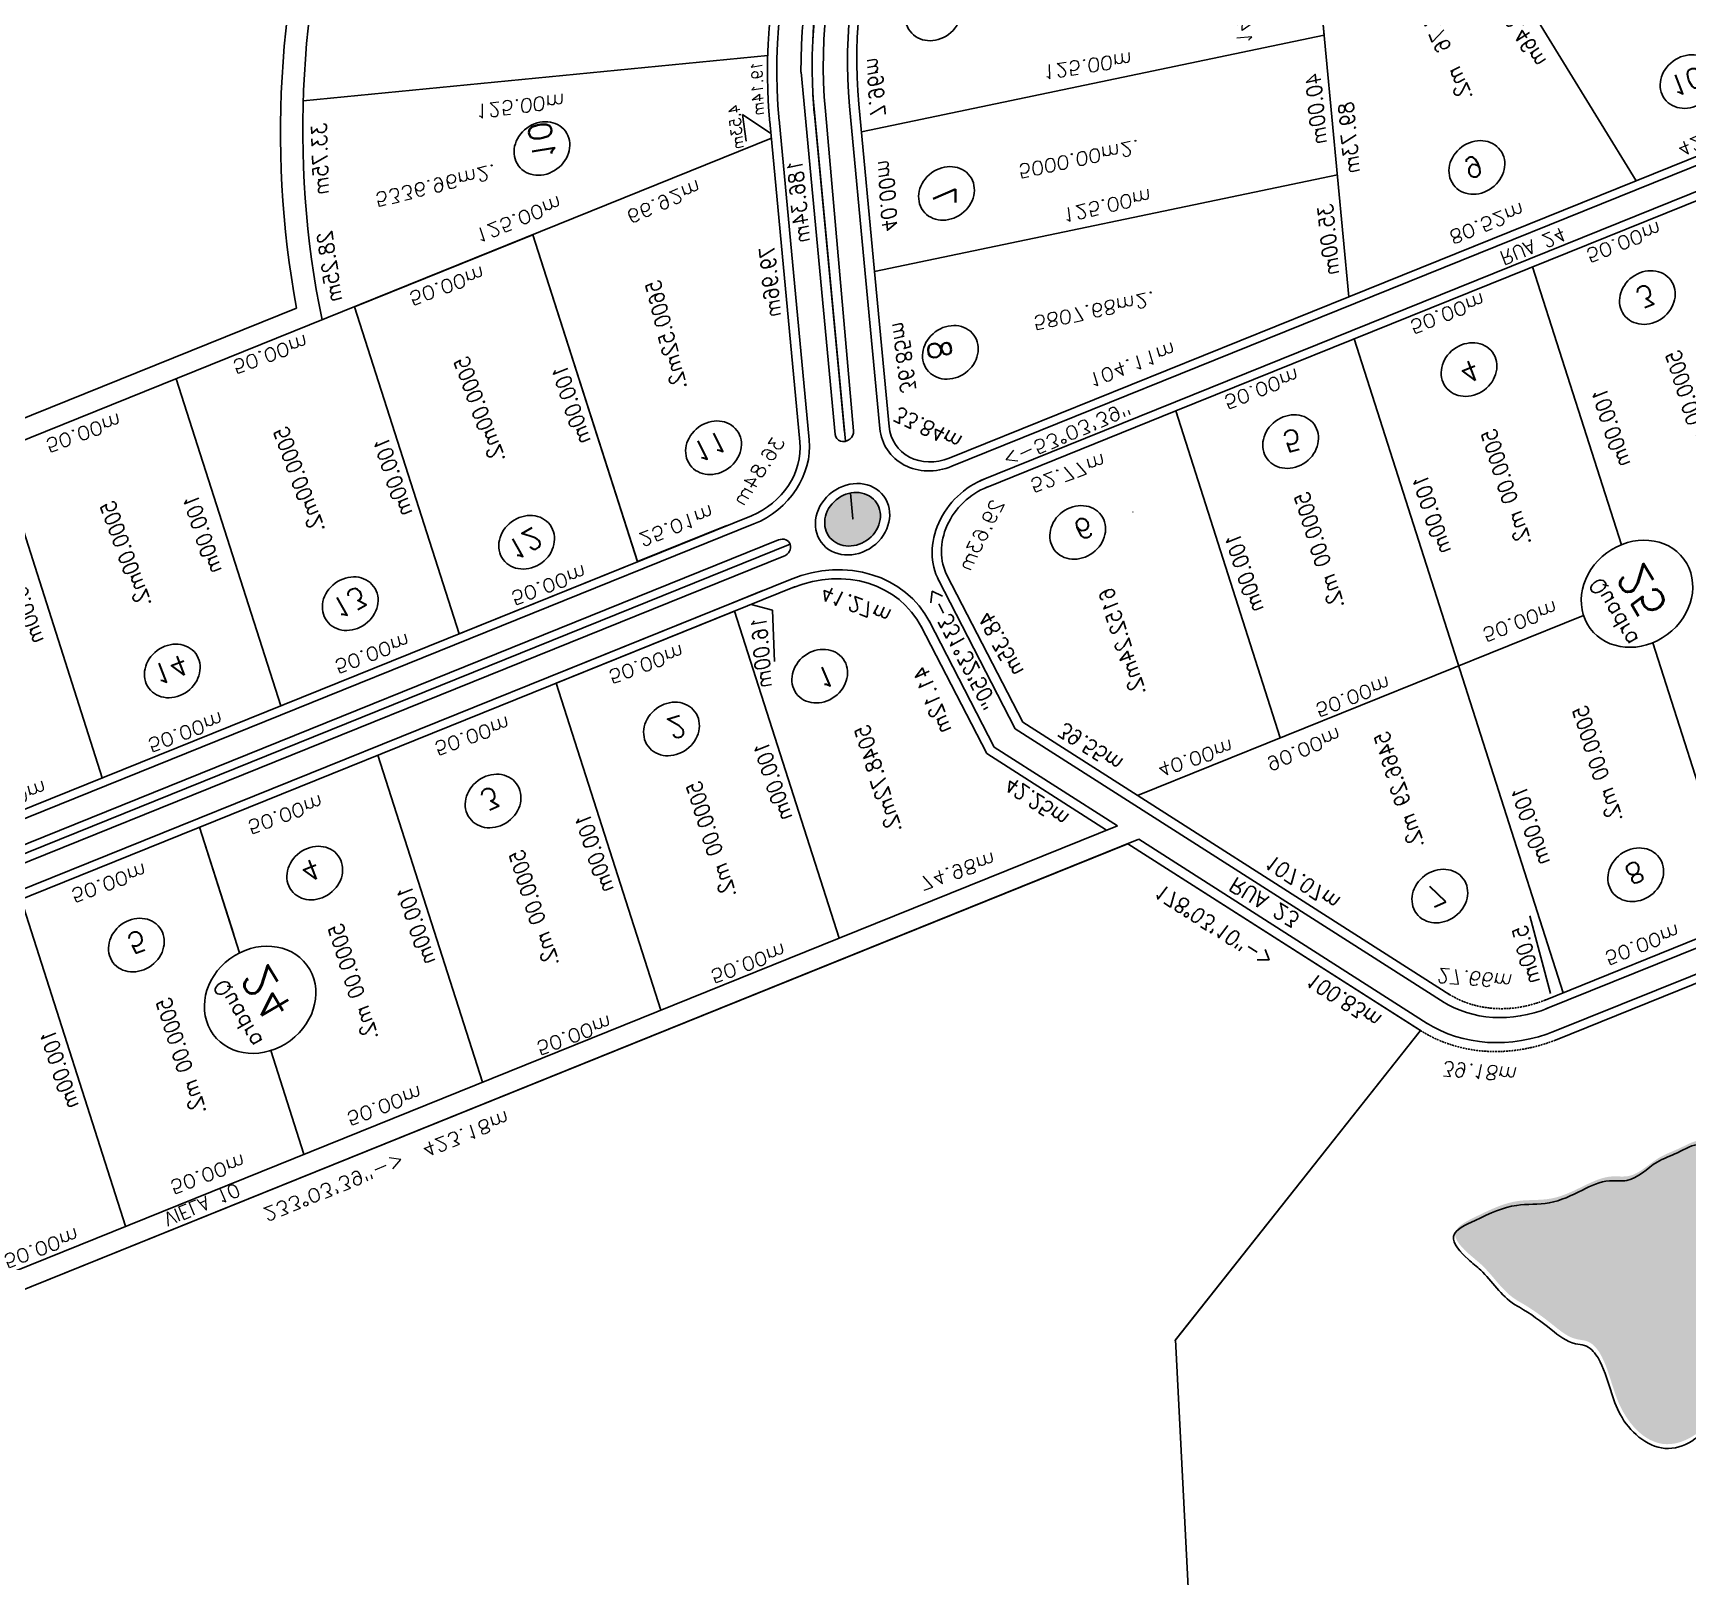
# Model space of a CAD drawing. Extents: x -23785941 to 8798891, y -8418521 to 21897894.
# Drawn here: x -2832193 to -2714772, y 4982479 to 5091987 of the extents above; entities that cross this region are included whole.
import ezdxf
from ezdxf.enums import TextEntityAlignment as Align

# ---------------------------------------------------------------- set-up
doc = ezdxf.new("R2010")
doc.units = 0
doc.header["$MEASUREMENT"] = 0
doc.header["$PDMODE"] = 34
doc.header["$PDSIZE"] = 1
doc.linetypes.add('DASHED', pattern=[0.75, 0.5, -0.25])
doc.layers.get('0').update_dxf_attribs({"linetype": 'CONTINUOUS'})
for name, color, linetype in [('CALCADA', 3, 'CONTINUOUS'), ('REG60_100', 2, 'CONTINUOUS'), ('RUA', 1, 'CONTINUOUS'), ('VIEWPORT', 7, 'CONTINUOUS')]:
    doc.layers.add(name, color=color, linetype=linetype)
doc.styles.add('1_5MM', font='romans.shx', dxfattribs={"height": 6})
doc.styles.add('1MM', font='romans.shx', dxfattribs={"height": 4})
doc.styles.add('2MM', font='romans.shx', dxfattribs={"height": 8})

# ---------------------------------------------------------------- blocks, each defined once
blk = doc.blocks.new('A$C3D774E76')
blk.add_hatch(color=85).paths.add_polyline_path([(-23866.5, -2946.41, 1), (-23871.75, -2960.46, 1)])
h = blk.add_hatch(color=140)
edge = h.paths.add_edge_path()
edge.add_spline(control_points=[(-23379.76, -3163.38), (-23379.13, -3165.01), (-23375.78, -3170.35), (-23370.86, -3168.96), (-23366.89, -3171.25), (-23362.95, -3173.17), (-23363.7, -3176.5), (-23359.79, -3177.06), (-23357.28, -3179.55), (-23352.83, -3180.96), (-23348.27, -3182.25), (-23344.46, -3186.03), (-23339.51, -3188.61), (-23334.05, -3191.31), (-23328.89, -3195.52), (-23329.58, -3201.26), (-23329.99, -3206.04), (-23330, -3212.72), (-23327.43, -3218.42), (-23324.77, -3224.02), (-23327.46, -3231.36), (-23340.28, -3236.9), (-23331.74, -3240.48), (-23330.07, -3248.6), (-23336.08, -3257.01), (-23338.14, -3267.91), (-23348.61, -3270.96), (-23345.5, -3278.33), (-23347.45, -3283.39), (-23350.28, -3289.03), (-23356.52, -3290.55), (-23357.7, -3297.54), (-23365.22, -3296.6), (-23369.94, -3293.51), (-23377.46, -3296.96), (-23379.96, -3306.52), (-23390.43, -3302.85), (-23399.06, -3300.64), (-23412.41, -3301.87), (-23425.28, -3300.3), (-23438.02, -3296.5), (-23450.37, -3297.79), (-23458.27, -3290.95), (-23467, -3284.59), (-23464.91, -3276.08), (-23463.04, -3270.12), (-23459.79, -3266.65), (-23457.38, -3258.68), (-23465.8, -3257.46), (-23463.39, -3249.06), (-23459.39, -3242.7), (-23466.47, -3237.71), (-23465.93, -3229.96), (-23468.51, -3223.68), (-23471.66, -3217.26), (-23478.88, -3214.45), (-23480.76, -3206.61), (-23487.88, -3199.12), (-23494.78, -3191.07), (-23499.51, -3181.82), (-23507.63, -3179.23), (-23508.36, -3169.18), (-23517.01, -3163.88), (-23516.35, -3155.35), (-23520.31, -3149.35), (-23526.54, -3143.4), (-23534.86, -3142.58), (-23544.06, -3139.27), (-23544.87, -3130.73), (-23548.82, -3124.4), (-23550.38, -3117.3), (-23551.37, -3110.77), (-23553.87, -3103.83), (-23556.95, -3094.5), (-23558.51, -3083.54), (-23568.24, -3075.36), (-23562.17, -3067.2), (-23564.42, -3058.53), (-23570.68, -3049.91), (-23564.38, -3043.19), (-23567.22, -3036.86), (-23573.93, -3035.97), (-23574.7, -3028.57), (-23577.11, -3022.14), (-23575.48, -3014.68), (-23581.31, -3009.79), (-23582.92, -3002.6), (-23584.6, -2994.16), (-23592.02, -2986.77), (-23593.88, -2978.65), (-23596.22, -2967.41), (-23586.99, -2968.71), (-23578.84, -2970.71), (-23571.39, -2970.11), (-23562.97, -2973.46), (-23556.29, -2975.3), (-23548.74, -2976.82), (-23545.05, -2980.69), (-23541.67, -2981.01), (-23536.2, -2980.38), (-23529.97, -2978.24), (-23519.32, -2975.67), (-23503.83, -2977.91), (-23503.38, -2993.15), (-23509.08, -2998.03), (-23517.46, -2996.19), (-23510.44, -3003.9), (-23505.48, -3008.78), (-23501.69, -3016.82), (-23506.15, -3022.58), (-23514.82, -3023.07), (-23503.51, -3028.45), (-23503.7, -3034.49), (-23499.17, -3038.36), (-23494.98, -3044.11), (-23492.8, -3051.57), (-23487.85, -3056.96), (-23481.31, -3057.27), (-23477.67, -3064.24), (-23471.04, -3068.4), (-23467.97, -3077.53), (-23464.24, -3085.19), (-23460.14, -3093.55), (-23454.23, -3100.74), (-23449.6, -3108.7), (-23442.11, -3113.5), (-23437.23, -3118.94), (-23432.02, -3123.79), (-23428.03, -3127.55), (-23425.25, -3132.23), (-23421.16, -3134.27), (-23416.99, -3138), (-23413.92, -3143.67), (-23406.82, -3145.2), (-23399.78, -3146.83), (-23391.86, -3149.14), (-23385.91, -3155.03), (-23386.63, -3161.01), (-23382.15, -3162.73), (-23379.76, -3163.38)], knot_values=[2.827558, 2.827558, 2.827558, 2.827558, 7.472447, 11.603699, 18.085095, 20.647327, 23.570406, 25.190742, 30.919643, 34.160341, 39.021401, 44.919988, 49.848226, 55.577127, 63.920291, 66.484452, 72.387845, 78.562948, 86.036527, 91.227192, 96.092865, 109.192449, 112.533069, 118.864332, 131.02854, 142.496908, 150.145328, 155.584279, 162.12227, 166.257204, 173.905639, 178.838302, 183.201793, 193.058242, 194.204546, 207.625867, 212.554105, 224.011914, 235.297733, 252.000847, 262.657276, 275.235361, 286.835798, 293.006819, 305.827801, 308.260662, 311.604107, 320.849756, 323.280299, 333.537111, 337.591847, 344.563473, 353.332681, 359.663905, 364.853496, 374.3374, 380.068936, 387.714183, 404.809251, 412.454497, 417.382735, 428.287169, 437.737739, 444.274297, 451.746777, 458.669715, 469.233164, 476.569697, 485.186635, 492.064492, 499.038307, 506.686741, 511.877407, 521.120312, 536.067453, 545.308179, 551.795776, 561.954738, 570.571675, 580.336739, 582.629328, 590.099117, 596.430341, 602.276484, 611.341413, 616.066711, 623.54029, 632.783195, 641.549173, 653.070476, 659.998424, 667.978984, 672.90723, 687.057012, 688.677374, 700.048758, 708.150516, 710.712748, 715.640986, 717.452921, 727.345493, 734.990712, 751.214483, 765.070361, 767.993383, 773.429257, 781.53381, 785.157703, 797.317768, 801.684273, 805.736549, 815.890242, 818.813264, 823.538562, 832.30454, 840.328665, 846.499686, 852.981083, 857.706381, 868.578083, 875.455958, 885.772708, 894.388564, 903.154514, 913.720814, 921.40755, 929.38811, 935.559111, 942.80692, 945.728915, 951.627513, 955.991004, 962.524396, 969.815947, 976.347878, 984.449637, 995.015909, 996.828927, 1001.915284, 1001.915284, 1001.915284, 1001.915284], degree=3, periodic=0)
at = {"color": 100}
for p, q in [((-24010.49, -2474.38), (-23874.13, -2936.66)), ((-23877.18, -2934.96), (-24012.07, -2477.65)), ((-23872.39, -2933.54), (-24007.28, -2476.23)), ((-23869.15, -2953.54), (-23875.73, -2956.99)), ((-23984.3, -3011.07), (-23892.29, -2962.77)), ((-23888.87, -2963.89), (-23976.82, -3010.06)), ((-23973.72, -3008.33), (-23891.12, -2964.98))]:
    blk.add_line(p, q, dxfattribs=at)
for p, q in [((-23887.66, -2933), (-24018.92, -2488.03)), ((-23867.97, -2914.94), (-23978.73, -2539.45)), ((-23772.05, -2886.65), (-23871.07, -2550.95)), ((-23743.03, -2963.82), (-23863.62, -2555.01)), ((-23863.62, -2555.01), (-23743.9, -2960.9)), ((-23973.73, -2994.88), (-24099.35, -2569)), ((-24016.67, -2870.5), (-24103.83, -2575.03)), ((-23924.55, -2723.11), (-23828.64, -2694.82)), ((-23844.91, -2751.75), (-23814.49, -2742.78)), ((-23939.19, -2758.53), (-24035.1, -2786.82)), ((-23910.41, -2771.07), (-23873.57, -2760.2)), ((-23910.41, -2771.07), (-23878.96, -2761.8)), ((-23896.26, -2819.03), (-23800.35, -2790.74)), ((-23925.04, -2806.49), (-24020.96, -2834.78)), ((-23504.49, -2829.52), (-23617.79, -2894.98)), ((-23617.79, -2894.98), (-23504.49, -2829.52)), ((-23882.11, -2866.98), (-23786.2, -2838.69)), ((-23910.89, -2854.44), (-24006.81, -2882.74)), ((-23882.11, -2866.98), (-23863.2, -2931.1)), ((-23867.97, -2914.94), (-23772.05, -2886.65)), ((-23772.05, -2886.65), (-23749.98, -2961.5)), ((-23648.31, -2992.98), (-23617.69, -2894.66)), ((-23648.31, -2992.98), (-23617.79, -2894.98)), ((-23994.07, -3006.72), (-24064.69, -2903.58)), ((-23896.75, -2902.4), (-23992.66, -2930.7)), ((-23889.67, -2926.39), (-23896.75, -2902.4)), ((-23849.07, -2915.53), (-23861.54, -2922.98)), ((-23861.54, -2922.98), (-23866.67, -2919.44)), ((-23863.2, -2931.1), (-23863.32, -2930.7)), ((-23831.9, -2951.28), (-23789.99, -2945.43)), ((-23789.99, -2945.43), (-23750.84, -2958.57)), ((-23831.9, -2951.28), (-23831.49, -2951.22)), ((-23978.08, -2997.07), (-23896.7, -2954.35)), ((-23861.15, -2959.26), (-23861, -2959.26)), ((-23861.15, -2959.26), (-23861, -2959.26)), ((-23861.15, -2959.26), (-23861.11, -2959.41)), ((-23861.15, -2959.26), (-23861, -2959.26)), ((-23839.32, -2964.43), (-23791.13, -2957.7)), ((-23791.13, -2957.7), (-23651.6, -3004.55)), ((-23743.9, -2960.9), (-23648.02, -2993.08)), ((-23743.9, -2960.9), (-23648.6, -2992.89)), ((-23970.74, -3010.16), (-23889.96, -2967.19)), ((-23718.27, -3090.19), (-23753.64, -2970.29)), ((-23924.09, -2995.84), (-23884.73, -2975.18)), ((-23838.23, -3036.95), (-23853.25, -2986.04)), ((-23853.25, -2986.04), (-23853.16, -2986.34)), ((-23984.42, -2992.48), (-23977.52, -2989.2)), ((-23975.04, -2995.47), (-23984.42, -2992.48)), ((-23924.09, -2995.84), (-23966.55, -3018.13)), ((-23924.09, -2995.84), (-23865.99, -3106.51)), ((-23973.72, -3008.33), (-23972.14, -3007.5)), ((-23651.6, -3004.55), (-23652.13, -3004.37)), ((-23838.23, -3036.95), (-23742.32, -3008.66)), ((-23742.32, -3008.66), (-23838.23, -3036.95)), ((-23959.51, -3014.43), (-23901.41, -3125.1)), ((-23633.83, -3022.98), (-23633.67, -3023.53)), ((-23633.83, -3022.98), (-23633.67, -3023.53)), ((-23631.44, -3022.25), (-23631.28, -3022.82)), ((-23824.09, -3084.91), (-23632.26, -3028.32)), ((-23634.31, -3025.53), (-23656.3, -3033.17)), ((-23699.64, -3100.33), (-23618.12, -3076.28)), ((-23914.45, -3131.95), (-23835, -3090.24)), ((-23835.02, -3090.25), (-23812.24, -3167.48)), ((-23777.92, -3283.76), (-23835, -3090.24)), ((-23809.94, -3132.87), (-23728.41, -3108.82)), ((-23914.45, -3131.95), (-23901.41, -3125.1)), ((-23924.37, -3175.77), (-23812.24, -3167.48))]:
    blk.add_line(p, q)
at = {"color": 0}
for p, q in [((-23861.11, -2959.41), (-23861.15, -2959.26)), ((-23861.11, -2959.41), (-23861.15, -2959.26)), ((-23592.4, -3121.08), (-23622.35, -3019.48)), ((-23603.98, -3124.24), (-23633.83, -3022.98)), ((-23765.7, -3282.86), (-23838.23, -3036.95))]:
    blk.add_line(p, q, dxfattribs=at)
blk.add_lwpolyline([(-23588.11, -2730.52), (-23816.66, -2541.15), (-23863.62, -2555.01), (-23743.9, -2960.9), (-23648.6, -2992.89, -0.001873), (-23648.31, -2992.98), (-23617.79, -2894.98), (-23504.49, -2829.52, 0.088982)], format="xyb", close=True)
blk.add_lwpolyline([(-24006.81, -2882.74), (-23992.66, -2930.7), (-23896.69, -2902.39), (-23910.84, -2854.43)], close=True)
blk.add_lwpolyline([(-23871.75, -2960.46, 1), (-23866.5, -2946.41, 1), (-23871.75, -2960.46, 1)], format="xyb")
for centre in [(-23893.5, -2740.02), (-23893.5, -2740.02), (-23879.35, -2787.98), (-23952.28, -2789.33), (-23865.21, -2835.93), (-23937.08, -2836.47), (-23920.75, -2882.4), (-23851.06, -2883.89), (-23837.64, -2922.66), (-23910.45, -2935.56), (-24011.56, -2945.73), (-23891.61, -2999.21), (-23826.57, -2998.07), (-23676.81, -3017.53), (-23930.02, -3022.68), (-23974.9, -3047.41), (-23810.82, -3056.05), (-23647.55, -3061.37), (-23796.67, -3104.01), (-23843.28, -3136.52), (-23782.53, -3151.96), (-23826.65, -3193.39)]:
    blk.add_circle(centre, 7.5)
at = {"color": 5}
for centre in [(-23858.85, -2757.29), (-23714.03, -3104.57)]:
    blk.add_circle(centre, 15, dxfattribs=at)
for centre, radius, start, end in [((-23901.65, -3141.79), 294.66, 112.9774, 167.2508), ((-23901.65, -3141.79), 288.66, 111.9163, 167.2508), ((-23835.5, -2922.49), 29.01, 196.4345, 277.9481), ((-23905.2, -2938.17), 18.28, 297.6962, 16.4387), ((-23874.78, -2934.25), 2.5, 196.4345, 16.4345), ((-23836.63, -2981.46), 17.24, 97.9481, 196.4345), ((-23878.85, -2986.38), 12.65, 16.4345, 117.7061), ((-23661.3, -3031.67), 40.81, 71.4426, 71.8718), ((-23901.65, -3141.79), 163.66, 117.6947, 167.2508), ((-23901.65, -3141.79), 139.66, 117.6947, 167.2508)]:
    blk.add_arc(centre, radius, start, end)
at = {"color": 100}
for centre, radius, start, end in [((-23891.12, -2964.98), 2.5, 297.6962, 117.6962), ((-23901.58, -3141.83), 151.74, 117.7095, 167.2399), ((-23901.65, -3141.79), 154.66, 122.3071, 167.2508), ((-23901.65, -3141.79), 148.66, 117.6947, 167.2508)]:
    blk.add_arc(centre, radius, start, end, dxfattribs=at)
at = {"linetype": 'DASHED'}
for radius in [40.81, 28.81]:
    blk.add_arc((-23661.3, -3031.67), radius, 16.4257, 71.4426, dxfattribs=at)
at = {"color": 5}
blk.add_arc((-23901.65, -3141.79), 151.67, 117.6947, 167.2508, dxfattribs=at)
at = {"start_tangent": (-0.807599, 0.589732)}
blk.add_spline([(-23378.63, -3161.33), (-23375.02, -3167.87), (-23370.95, -3168.53), (-23364.87, -3170.8), (-23362.88, -3172.41), (-23362.22, -3175.26), (-23360.7, -3175.83), (-23355.67, -3178.57), (-23352.64, -3179.71), (-23348.08, -3181.41), (-23343.34, -3184.92), (-23339.07, -3187.38), (-23334.04, -3190.13), (-23328.63, -3196.48), (-23328.73, -3199.04), (-23329.2, -3204.93), (-23328.91, -3211.09), (-23326.34, -3218.11), (-23324.73, -3223.05), (-23326.43, -3227.6), (-23335.25, -3237.3), (-23332.5, -3239.19), (-23330.41, -3245.17), (-23334.67, -3256.56), (-23340.16, -3266.63), (-23346.23, -3271.28), (-23345.66, -3276.69), (-23347.17, -3283.05), (-23349.35, -3286.57), (-23355.42, -3291.22), (-23357.88, -3295.5), (-23362.24, -3295.6), (-23371.92, -3293.71), (-23372.96, -3294.19), (-23382.53, -3303.6), (-23387.37, -3302.65), (-23398.56, -3300.2), (-23409.85, -3300.31), (-23426.44, -3298.43), (-23436.88, -3296.26), (-23449.4, -3295.04), (-23459.17, -3288.79), (-23463.63, -3284.52), (-23463.16, -3271.71), (-23462.31, -3269.43), (-23460.41, -3266.68), (-23459.56, -3257.47), (-23461.84, -3256.62), (-23461.47, -3246.37), (-23460.05, -3242.57), (-23463.94, -3236.79), (-23465.94, -3228.25), (-23468.03, -3222.27), (-23470.68, -3217.81), (-23477.89, -3211.65), (-23480.27, -3206.44), (-23484.92, -3200.37), (-23495.45, -3186.91), (-23500.1, -3180.84), (-23504.37, -3178.38), (-23509.4, -3168.7), (-23515.29, -3161.31), (-23516.34, -3154.85), (-23519.94, -3148.31), (-23525.16, -3143.76), (-23535.31, -3140.83), (-23541.86, -3137.52), (-23544.9, -3129.45), (-23547.74, -3123.19), (-23549.55, -3116.46), (-23551.07, -3108.96), (-23552.69, -3104.03), (-23555.44, -3095.21), (-23560.57, -3081.17), (-23565.41, -3073.3), (-23563.14, -3067.22), (-23564.57, -3057.16), (-23567.61, -3049.1), (-23564.96, -3039.7), (-23565.91, -3037.61), (-23572.17, -3033.54), (-23574.26, -3027.56), (-23575.59, -3021.87), (-23576.54, -3012.86), (-23579.49, -3009.16), (-23582.05, -3002.14), (-23584.81, -2993.32), (-23589.93, -2986.2), (-23593.64, -2975.3), (-23593.64, -2968.37), (-23585.67, -2967.88), (-23580.84, -2968.83), (-23566.8, -2970.61), (-23565.28, -2971.18), (-23554.37, -2974.39), (-23546.79, -2977.23), (-23544.79, -2978.84), (-23539.96, -2979.79), (-23538.16, -2979.59), (-23528.58, -2977.11), (-23521.09, -2975.59), (-23505.63, -2980.5), (-23505.62, -2994.36), (-23507.99, -2996.07), (-23513.39, -2996.65), (-23509.03, -3003.47), (-23506.56, -3006.13), (-23503.14, -3017.8), (-23506.08, -3021.03), (-23509.96, -3022.17), (-23503.32, -3029.85), (-23502.66, -3032.7), (-23499.71, -3036.39), (-23494.59, -3043.51), (-23491.27, -3050.81), (-23486.81, -3055.07), (-23480.73, -3057.35), (-23477.79, -3061.04), (-23470.39, -3069.01), (-23467.54, -3075.27), (-23463.27, -3084.66), (-23459.19, -3092.24), (-23454.06, -3099.35), (-23447.7, -3107.79), (-23441.73, -3112.63), (-23436.03, -3118.22), (-23431.57, -3122.48), (-23426.64, -3127.79), (-23424.93, -3130.16), (-23420.19, -3133.67), (-23416.96, -3136.61), (-23412.78, -3141.63), (-23405.95, -3144.19), (-23399.6, -3145.7), (-23392.01, -3148.53), (-23385.65, -3156.97), (-23385.46, -3158.78), (-23376.96, -3162.48), (-23377.15, -3162.41)], degree=3, dxfattribs=at)
for p in [(-24035.78, -2886.18), (-23889.67, -2926.39), (-23874.78, -2934.25), (-23863.2, -2931.1), (-23831.49, -2951.22), (-23869.15, -2953.54), (-23902.93, -2957.72), (-23839.32, -2964.43), (-23884.73, -2975.18), (-23866.72, -2982.8), (-23853.25, -2986.04), (-23648.31, -2992.98), (-23978.08, -2997.07), (-23651.6, -3004.55), (-23821.69, -3012.66), (-23622.16, -3020.13), (-23633.67, -3023.53)]:
    blk.add_point(p)
at = {"layer": 'CALCADA'}
for p, q in [((-23885.27, -2932.29), (-24016.52, -2487.32)), ((-23870.37, -2915.65), (-23994.19, -2495.87)), ((-23884.51, -2867.69), (-23865.6, -2931.81)), ((-23870.37, -2915.65), (-23867.92, -2923.93)), ((-23831.56, -2953.76), (-23790.23, -2947.99)), ((-23790.23, -2947.99), (-23749.98, -2961.5)), ((-23839.67, -2961.96), (-23790.89, -2955.15)), ((-23790.89, -2955.15), (-23650.8, -3002.18)), ((-23976.92, -2999.29), (-23895.54, -2956.57)), ((-23743.03, -2963.82), (-23648.82, -2995.45)), ((-23925.25, -2993.62), (-23885.9, -2972.96)), ((-23775.54, -3283.06), (-23864.32, -2982.09)), ((-23768.1, -3283.56), (-23855.95, -2985.72)), ((-23925.25, -2993.62), (-23967.72, -3015.91)), ((-23594.91, -3121.42), (-23624.75, -3020.21)), ((-23601.58, -3123.54), (-23631.44, -3022.25))]:
    blk.add_line(p, q, dxfattribs=at)
blk.add_circle((-23869.13, -2953.43), 10, dxfattribs=at)
for centre, radius, start, end in [((-23905.2, -2938.17), 20.78, 297.6962, 16.4387), ((-23835.5, -2922.49), 31.51, 196.4345, 277.9481), ((-23836.63, -2981.46), 19.74, 97.9481, 196.4345), ((-23878.85, -2986.38), 15.15, 16.4345, 117.7061), ((-23661.3, -3031.67), 38.31, 16.4257, 71.4426), ((-23901.65, -3141.79), 161.16, 117.6947, 167.2508), ((-23661.3, -3031.67), 31.31, 16.4257, 71.4426), ((-23901.65, -3141.79), 142.16, 117.6947, 167.2508)]:
    blk.add_arc(centre, radius, start, end, dxfattribs=at)
at = {"layer": 'VIEWPORT'}
blk.add_line((-23866.72, -2982.8), (-23835, -3090.24), dxfattribs=at)
blk.add_point((-23966.55, -3018.13), dxfattribs=at)
at = {"color": 1, "style": '1MM'}
blk.add_text('<-53%%d03\'39"', height=4, rotation=284.7655, dxfattribs=at).set_placement((-23851.61, -3010.93), align=Align.MIDDLE)
at = {"attachment_point": 1}
for s, insert, char_height, width, rotation, style in [('VIELA 10', (-23821.18, -2703.62), 4, 603.212, 285.4469, '1MM'), ('5', (-23891.85, -2737.72), 6, 10.008, 287.0906, '1_5MM'), ('14', (-23951.39, -2784), 6, 1.625, 287.3655, '1_5MM'), ('4', (-23878.45, -2784.55), 6, 10.675, 287.2161, '1_5MM'), ('13', (-23935.24, -2831.58), 6, 1.625, 278.4157, '1_5MM'), ('3', (-23864.01, -2832.8), 6, 10.008, 285.059, '1_5MM'), ('12', (-23918.36, -2877), 6, 3.251, 277.2863, '1_5MM'), ('2', (-23848.53, -2882.2), 6, 10.008, 291.3429, '1_5MM'), ('1', (-23834.16, -2920.9), 6, 6.005, 285.6795, '1_5MM'), ('11', (-23909.38, -2930.02), 6, 2.438, 281.8903, '1_5MM'), ('8', (-23890.03, -2998.79), 6, 8.789, 204.5198, '1_5MM'), ('6', (-23824.26, -2997.01), 6, 5.593, 286.3917, '1_5MM'), ('7', (-23675.4, -3014.14), 6, 6.792, 285.6796, '1_5MM'), ('7', (-23925.57, -3022.74), 6, 6.792, 212.6871, '1_5MM'), ('5', (-23808.94, -3053.41), 6, 7.191, 294.5228, '1_5MM'), ('8', (-23645.83, -3058.67), 6, 8.789, 284.6169, '1_5MM'), ('4', (-23793.86, -3100.88), 6, 6.792, 287.5661, '1_5MM'), ('9', (-23841.78, -3132.99), 6, 7.591, 288.6173, '1_5MM'), ('3', (-23781.03, -3148.82), 6, 6.392, 288.0872, '1_5MM')]:
    blk.add_mtext(s, dxfattribs=dict(at, insert=insert, char_height=char_height, width=width, rotation=rotation, style=style))
at = {"color": 1, "char_height": 4, "attachment_point": 1, "rotation": 5.0339, "style": '1MM'}
for insert in [(-23870.59, -2749.51), (-23724.93, -3095.87)]:
    blk.add_mtext('Quadra', dxfattribs=dict(at, insert=insert))
at = {"color": 1, "char_height": 8, "width": 20.682, "attachment_point": 1, "rotation": 5.0339, "style": '2MM'}
for s, insert in [('24', (-23867.72, -2756.29)), ('25', (-23722.06, -3102.65))]:
    blk.add_mtext(s, dxfattribs=dict(at, insert=insert))
at = {"char_height": 6, "attachment_point": 1, "style": '1_5MM'}
for insert, rotation in [((-24006.68, -2947.19), 203.7969), ((-23825.41, -3188.02), 287.6131)]:
    blk.add_mtext('10', dxfattribs=dict(at, insert=insert, rotation=rotation))
at = {"layer": 'REG60_100', "style": '1MM'}
for s, height, rotation, p in [('50.00m', 4, 287.8694, (-23838.13, -2674.13)), ('100.00m', 4, 16.4345, (-23877.72, -2705.13)), ('50.00m', 4, 287.8694, (-23826.51, -2719.94)), ('50.00m', 4, 287.8694, (-23950.01, -2735.82)), ('50.00m', 4, 288.6795, (-23912.95, -2743.94)), ('50.00m', 4, 287.8694, (-23811.84, -2766.98)), ('100.00m', 4, 16.4359, (-23994.24, -2768.9)), ('50.00m', 4, 287.8694, (-23935.34, -2782.86)), ('50.00m', 4, 288.6795, (-23898.28, -2790.97)), ('50.00m', 4, 288.6795, (-24024.22, -2807.46)), ('100.00m', 4, 16.4345, (-23849.43, -2801.04)), ('50.00m', 4, 287.8694, (-23795.33, -2817.06)), ('100.00m', 4, 16.4359, (-23979.69, -2816.52)), ('50.00m', 4, 287.8694, (-23921.28, -2833.55)), ('50.00m', 4, 288.6795, (-23884.22, -2841.67)), ('100.00m', 4, 16.4345, (-23835.28, -2849)), ('50.00m', 4, 288.6795, (-24010.16, -2858.16)), ('50.00m', 4, 287.8694, (-23781.88, -2864.09)), ('100.00m', 4, 16.4359, (-23959.98, -2864.75)), ('50.00m', 4, 287.8694, (-23906.6, -2880.58)), ('28.25m', 4, 24.8023, (-24020.91, -2883.72)), ('50.00m', 4, 288.6795, (-23870.77, -2888.7)), ('33.75m', 4, 31.0392, (-24048.17, -2898.31)), ('50.00m', 4, 288.6795, (-23995.49, -2905.19)), ('100.00m', 4, 16.4345, (-23821.14, -2896.96)), ('100.00m', 4, 16.4359, (-23945.83, -2912.71)), ('25.01m', 4, 286.4345, (-23898.33, -2916.06)), ('16.00m', 4, 28.5456, (-23853.75, -2914.34)), ('74.98m', 4, 289.7362, (-23767.07, -2921.57)), ('125.00m', 4, 286.008, (-23998.77, -2930.14)), ('36.84m', 4, 67.062, (-23897.19, -2941.54)), ('125.00m', 4, 302.7206, (-24025.3, -2947.84)), ('41.27m', 4, 330.1052, (-23848.13, -2941.11)), ('41.12m', 4, 13.4966, (-23812.38, -2942.32)), ('42.25m', 4, 342.3998, (-23769.73, -2948.38)), ('66.92m', 4, 284.2755, (-23977.45, -2962.93)), ('48.35m', 4, 6.8966, (-23813.61, -2965.07)), ('39.55m', 4, 341.4426, (-23773.33, -2967.9)), ('79.96m', 4, 27.6962, (-23940.19, -2972.76)), ('29.63m', 4, 60.2879, (-23843.05, -2977.8)), ('33.84m', 4, 334.8054, (-23877.47, -2982.95)), ('100.83m', 4, 341.4426, (-23668.77, -2981.72)), ('40.00m', 4, 290.2522, (-23752.24, -2988.09)), ('36.85m', 4, 206.1038, (-23898.39, -2988.78)), ('107.07m', 4, 341.4426, (-23704, -2991.17)), ('4.53m', 3, 27.6962, (-23982.87, -2989.3)), ('39.18m', 4, 315.3677, (-23628.01, -2999.08)), ('19.14m', 3, 31.114, (-23988.24, -2999.64)), ('52.77m', 4, 289.106, (-23842.25, -3005.25)), ('90.00m', 4, 284.585, (-23735.38, -3011.92)), ('40.00m', 4, 209.2886, (-23939.59, -3010.04)), ('27.66m', 4, 315.3677, (-23650.98, -3012.33)), ('7.96m', 4, 209.6697, (-23967.37, -3024.19)), ('104.11m', 4, 287.3902, (-23856.77, -3035.03)), ('100.00m', 4, 16.4345, (-23788, -3026.46)), ('50.00m', 4, 286.9587, (-23739.28, -3030.12)), ('5.00m', 4, 20.4359, (-23647.92, -3026.47)), ('125.00m', 4, 296.4763, (-23898.9, -3054.18)), ('100.00m', 4, 16.4345, (-23677.83, -3047.12)), ('50.00m', 4, 286.9587, (-23629.71, -3052.17)), ('50.00m', 4, 286.9587, (-23828.35, -3058.23)), ('125.00m', 4, 301.1157, (-23935.49, -3071.53)), ('50.00m', 4, 286.9587, (-23727.87, -3076.23)), ('100.00m', 4, 16.4345, (-23769.05, -3074.2)), ('35.00m', 4, 27.6959, (-23852.35, -3094.83)), ('50.00m', 4, 286.9587, (-23813.68, -3108.26)), ('14.73m', 4, 215.134, (-23921.52, -3112.87)), ('40.00m', 4, 27.6962, (-23885.56, -3112.26)), ('89.73m', 4, 27.6962, (-23872.87, -3114.64)), ('80.52m', 4, 286.4345, (-23828.15, -3130.14)), ('100.00m', 4, 16.4345, (-23758.28, -3124.63)), ('50.00m', 4, 286.9587, (-23799.72, -3155.66)), ('112.46m', 4, 4.2284, (-23868.49, -3166.2)), ('42.97m', 4, 284.7483, (-23809.18, -3190.8))]:
    blk.add_text(s, height=height, rotation=rotation, dxfattribs=at).set_placement(p, align=Align.MIDDLE)
for s, rotation, p in [('5000.00 m2.', 16.9338, (-23858.18, -2735.26)), ('5000.00 m2.', 16.9338, (-23845.66, -2782.22)), ('5000.00m2.', 14.7294, (-23987.2, -2800.53)), ('5000.00 m2.', 16.9338, (-23831.48, -2830.95)), ('5000.00m2.', 14.7294, (-23974.46, -2847.8)), ('5000.00 m2.', 16.9338, (-23816.73, -2878.16)), ('5000.00m2.', 14.7294, (-23959.49, -2895.89)), ('5336.96m2.', 295.4787, (-24024.31, -2919.29)), ('5048.72m2.', 16.9338, (-23801.9, -2921.98)), ('5600.52m2.', 19.8787, (-23944.27, -2945.85)), ('6152.24m2.', 16.9338, (-23791.75, -2993.51)), ('5466.29 m2.', 16.9338, (-23708.01, -3028.2)), ('5807.68m2.', 297.5403, (-23879.21, -3036.64)), ('5000.00m2.', 297.5403, (-23917.86, -3056.69)), ('5000.00 m2.', 16.9338, (-23778.85, -3048.28)), ('5000.00 m2.', 16.9338, (-23679.43, -3073.3)), ('5000.00 m2.', 16.9338, (-23761.06, -3096.63)), ('5000.00 m2.', 16.9338, (-23747.45, -3146.88)), (' 5957.76  m2.', 11.4284, (-23880.39, -3151.64))]:
    blk.add_text(s, height=4, rotation=rotation, dxfattribs=at).set_placement(p, align=Align.BOTTOM_CENTER)
at = {"layer": 'RUA', "style": '1MM'}
for s, rotation, p in [('233%%d03\'39"->  423.18m', 286.5379, (-23797.16, -2758.15)), ('<-331%%d32\'50"', 7.9481, (-23819.51, -2956.07)), ('178%%d03\'10"->', 341.4431, (-23709.24, -2966.2)), ('186.34m', 27.6962, (-23954.28, -2990.93))]:
    blk.add_text(s, height=4, rotation=rotation, dxfattribs=at).set_placement(p, align=Align.MIDDLE)
at = {"layer": 'RUA', "char_height": 4, "width": 808.839, "attachment_point": 1, "style": '1_5MM'}
for s, insert, rotation in [('RUA 23', (-23715.57, -2974.62), 339.944), ('RUA 24', (-23815.35, -3127.15), 286.5586)]:
    blk.add_mtext(s, dxfattribs=dict(at, insert=insert, rotation=rotation))

msp = doc.modelspace()

# ---------------------------------------------------------------- block references
at = {"linetype": 'Continuous', "xscale": 240.4782668173248, "yscale": -275.6364145158877, "zscale": 240.4782668173248, "rotation": 306.4169145854838}
msp.add_blockref('A$C3D774E76', (-21555, -44868), dxfattribs=at)

doc.saveas('drawing.dxf')
